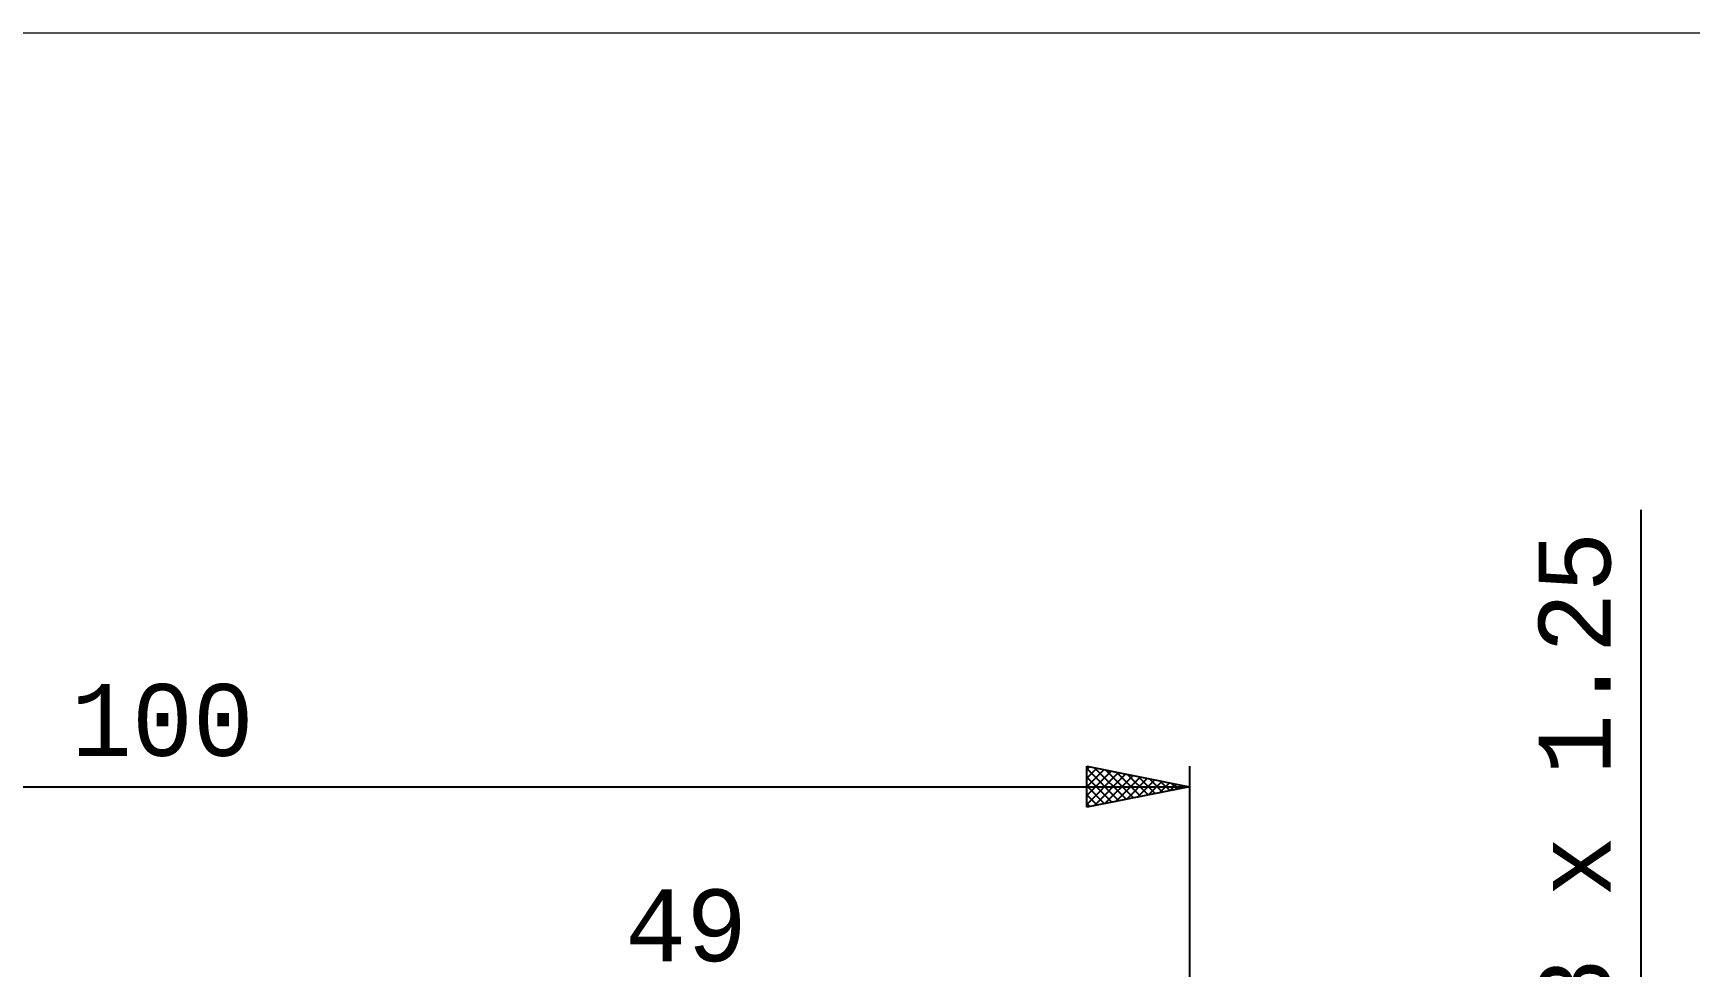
# Model space of a CAD drawing. Header units: millimetres. Extents: x -91 to 129, y -52 to 74.
# Drawn here: x -7.3 to 73.4, y 28.2 to 73.7 of the extents above; entities that cross this region are included whole.
import ezdxf
from ezdxf.enums import TextEntityAlignment as Align

# ---------------------------------------------------------------- set-up
doc = ezdxf.new("R2010")
doc.units = ezdxf.units.MM
doc.header["$LTSCALE"] = 7.4
for name, color, linetype in [('2', 7, 'CONTINUOUS'), ('INFTOTAL', 9, 'CONTINUOUS'), ('SK2', 7, 'CONTINUOUS')]:
    doc.layers.add(name, color=color, linetype=linetype)
doc.styles.get("Standard").update_dxf_attribs({"font": 'Monospac821 BT'})

msp = doc.modelspace()

# ---------------------------------------------------------------- linework, layer by layer
at = {"layer": '2', "color": 7, "linetype": 'CONTINUOUS', "lineweight": 25}
msp.add_line((71, -11.812), (71, 50.487), dxfattribs=at)
at = {"layer": 'INFTOTAL', "color": 9, "linetype": 'CONTINUOUS', "lineweight": 18}
msp.add_line((89.1, 73.7), (-91.3, 73.7), dxfattribs=at)
at = {"layer": 'SK2', "color": 7, "linetype": 'CONTINUOUS', "lineweight": 25}
for p, q in [((44, 36), (44, 38)), ((44, 38), (49, 37)), ((44, 37.836), (44.137, 37.973)), ((44.384, 37.923), (45.923, 36.385)), ((49, 38), (49, 5)), ((44, 37.412), (44.49, 37.902)), ((44, 37.883), (45.569, 36.314)), ((44, 36.987), (44.844, 37.831)), ((44, 36.563), (45.197, 37.761)), ((44, 36.139), (45.551, 37.69)), ((44, 37.459), (45.216, 36.243)), ((44.357, 36.071), (45.905, 37.619)), ((44.887, 36.177), (46.258, 37.548)), ((44.914, 37.817), (46.276, 36.455)), ((45.417, 36.283), (46.612, 37.478)), ((45.445, 37.711), (46.63, 36.526)), ((45.948, 36.39), (46.965, 37.407)), ((45.975, 37.605), (46.983, 36.597)), ((46.478, 36.496), (47.319, 37.336)), ((46.505, 37.499), (47.337, 36.667)), ((47.008, 36.602), (47.672, 37.266)), ((47.036, 37.393), (47.69, 36.738)), ((47.539, 36.708), (48.026, 37.195)), ((47.566, 37.287), (48.044, 36.809)), ((48.069, 36.814), (48.379, 37.124)), ((48.096, 37.181), (48.398, 36.88)), ((-51, 37), (49, 37)), ((44, 37.034), (44.862, 36.172)), ((49, 37), (44, 36)), ((44, 36.61), (44.508, 36.102)), ((48.599, 36.92), (48.733, 37.053)), ((48.627, 37.075), (48.751, 36.95)), ((44, 36.186), (44.155, 36.031))]:
    msp.add_line(p, q, dxfattribs=at)

# ---------------------------------------------------------------- texts
at = {"layer": '2', "color": 7, "linetype": 'CONTINUOUS', "lineweight": 25}
msp.add_text('EGM M8 x 1.25', height=3.5, rotation=90, dxfattribs=at).set_placement((69.5, 30.149), align=Align.CENTER)
msp.add_text('49', height=3.5, dxfattribs=at).set_placement((24.5, 28.5), align=Align.CENTER)
at = {"layer": 'SK2', "color": 7, "linetype": 'CONTINUOUS', "lineweight": 25}
msp.add_text('100', height=3.5, dxfattribs=at).set_placement((-1, 38.5), align=Align.CENTER)

doc.saveas('drawing.dxf')
